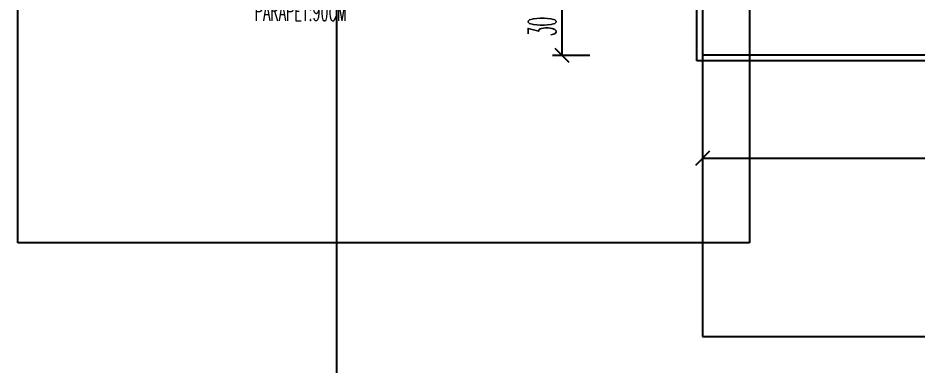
# Model space of a CAD drawing. Extents: x 78 to 306, y -397 to 18.
# Drawn here: x 272.0731 to 272.169, y -396.7666 to -396.7296 of the extents above; entities that cross this region are included whole.
import ezdxf

# ---------------------------------------------------------------- set-up
doc = ezdxf.new("R2010")
doc.units = 0
doc.header["$LTSCALE"] = 0.5
doc.header["$MEASUREMENT"] = 0
doc.linetypes.add('DASHDOT2', pattern=[0.5, 0.25, -0.125, 0, -0.125])
doc.linetypes.add('DOT2', pattern=[0.125, 0, -0.125])
doc.layers.get('0').update_dxf_attribs({"linetype": 'CONTINUOUS'})
for name, color, linetype in [('AKS', 5, 'DASHDOT2'), ('DUVAR', 6, 'CONTINUOUS'), ('IZDUSUM', 2, 'DOT2'), ('KAPI', 1, 'CONTINUOUS'), ('MERDIVEN', 3, 'CONTINUOUS'), ('OLCU', 31, 'CONTINUOUS'), ('SIVA', 7, 'CONTINUOUS')]:
    doc.layers.add(name, color=color, linetype=linetype)
doc.styles.add('ICMEKAN', font='romans.shx', dxfattribs={"width": 0.55, "height": 0.2})
doc.styles.add('OLCUIC', font='ROMANS.SHX', dxfattribs={"width": 0.4, "height": 0.15})

msp = doc.modelspace()

# ---------------------------------------------------------------- linework, layer by layer
at = {"color": 0, "linetype": 'ByBlock'}
for p, q in [((272.130394, -396.73281), (272.131894, -396.73431)), ((272.146894, -396.74381), (272.145394, -396.74531))]:
    msp.add_line(p, q, dxfattribs=at)
at = {"layer": 'AKS'}
for p, q in [((272.107144, -396.83956), (272.107144, -396.37156)), ((272.148144, -396.37156), (272.148144, -396.83956)), ((272.136144, -396.37556), (272.136144, -396.83556))]:
    msp.add_line(p, q, dxfattribs=at)
at = {"layer": 'DUVAR'}
for p in [(272.146144, -396.72756), (272.175144, -396.73356)]:
    msp.add_line(p, (272.146144, -396.73356), dxfattribs=at)
at = {"layer": 'IZDUSUM', "ltscale": 0.6}
for p, q in [((272.073144, -396.75356), (272.073144, -396.72356)), ((272.151144, -396.72756), (272.151144, -396.75356)), ((272.151144, -396.75356), (272.073144, -396.75356))]:
    msp.add_line(p, q, dxfattribs=at)
at = {"layer": 'MERDIVEN', "linetype": 'ByBlock'}
for p, q in [((272.146144, -396.73356), (272.146144, -396.76356)), ((272.146144, -396.76356), (272.251144, -396.76356))]:
    msp.add_line(p, q, dxfattribs=at)
at = {"layer": 'OLCU', "ltscale": 1.4}
for p, q in [((272.131144, -396.72756), (272.131144, -396.73356)), ((272.130144, -396.73356), (272.134144, -396.73356)), ((272.251144, -396.74456), (272.146144, -396.74456))]:
    msp.add_line(p, q, dxfattribs=at)
at = {"layer": 'SIVA', "ltscale": 1.4}
for p, q in [((272.145544, -396.73416), (272.145544, -396.72756)), ((272.175744, -396.73416), (272.145544, -396.73416))]:
    msp.add_line(p, q, dxfattribs=at)

# ---------------------------------------------------------------- texts
at = {"layer": 'KAPI', "linetype": 'Continuous', "style": 'ICMEKAN', "width": 0.5}
msp.add_text('PARAPET:90CM', height=0.002, dxfattribs=at).set_placement((272.098374, -396.729899))
at = {"layer": 'OLCU', "style": 'OLCUIC', "width": 0.4}
msp.add_text('30', height=0.003, rotation=90, dxfattribs=at).set_placement((272.130544, -396.731531))

doc.saveas('drawing.dxf')
